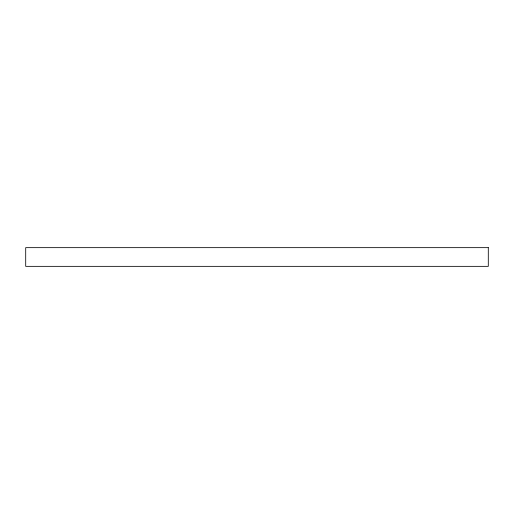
<?xml version="1.0" encoding="UTF-8"?>
<svg xmlns="http://www.w3.org/2000/svg" width="514" height="514" viewBox="0 0 514 514"><rect width="100%" height="100%" fill="white"/><g stroke="black" fill="none" stroke-linecap="round" stroke-linejoin="round"><path stroke-width="0.77" d="M488.3 247.652L25.7 247.652L25.7 266.348L488.3 266.348L488.3 247.652"/></g></svg>
